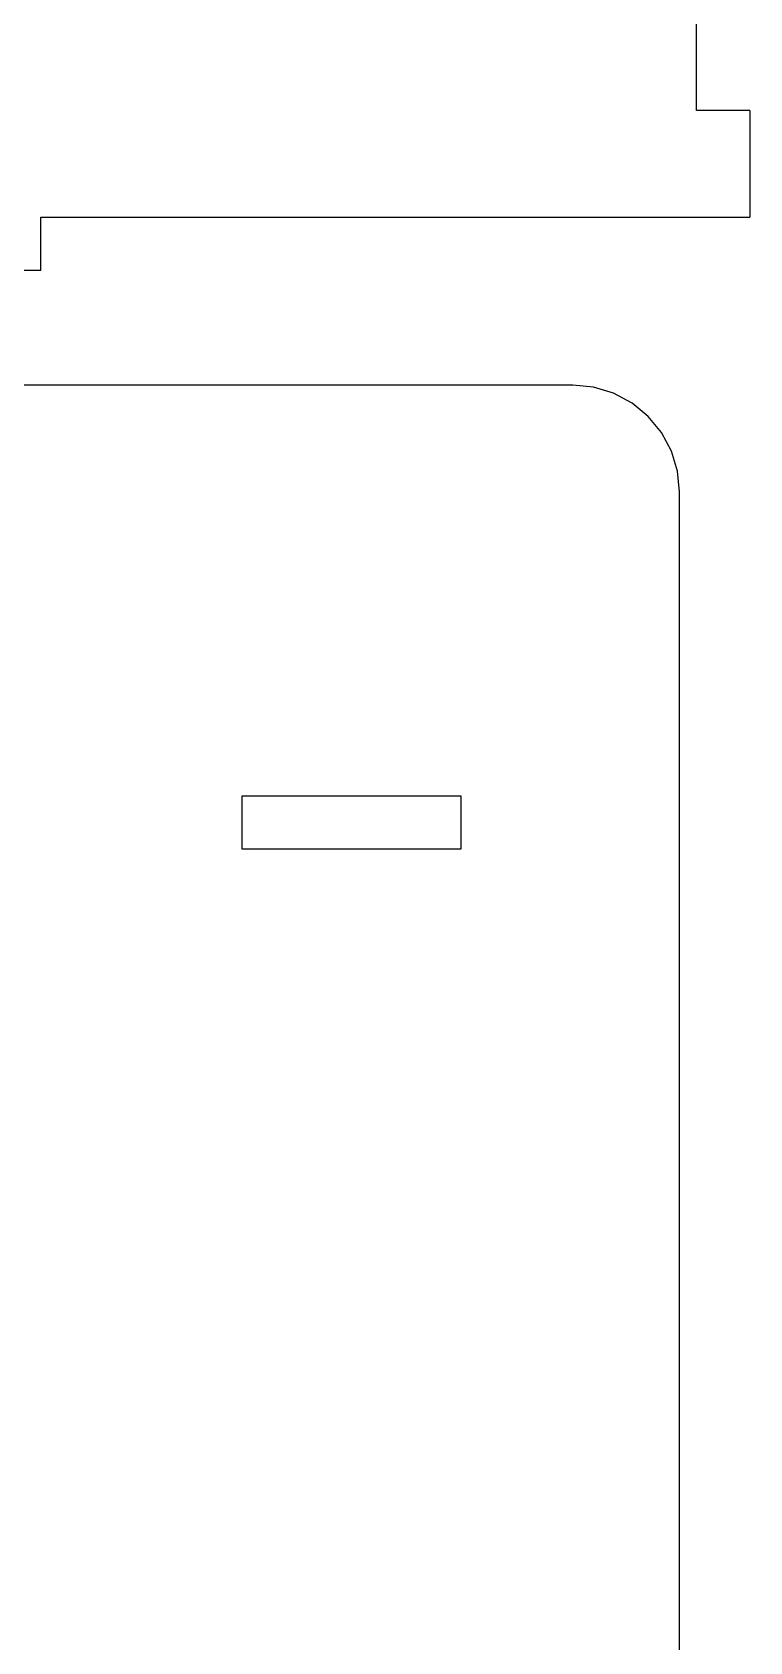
# Model space of a CAD drawing. Header units: millimetres. Extents: x -3928 to -434, y -548 to 1409.
# Drawn here: x -2893.4 to -2826.1, y 719.6 to 870.5 of the extents above; entities that cross this region are included whole.
import ezdxf

# ---------------------------------------------------------------- set-up
doc = ezdxf.new("R2010")
doc.units = ezdxf.units.MM
doc.header["$MEASUREMENT"] = 0
doc.layers.add('layer 1', color=7, linetype='Continuous')

msp = doc.modelspace()

# ---------------------------------------------------------------- linework, layer by layer
at = {"layer": 'layer 1', "color": 1, "lineweight": 25}
for points in [[(-2831.1189, 863.1504), (-2831.1189, 863.1504), (-2831.1189, 893.1502), (-2831.1189, 893.1502)], [(-2826.119, 863.1504), (-2826.119, 863.1504), (-2831.1189, 863.1504), (-2831.1189, 863.1504)], [(-2826.119, 863.1504), (-2826.119, 863.1504), (-2826.119, 853.1505), (-2826.119, 853.1505)], [(-2892.619, 853.1505), (-2892.619, 853.1505), (-2826.119, 853.1505), (-2826.119, 853.1505)], [(-2892.619, 848.1502), (-2892.619, 848.1502), (-2892.619, 853.1505), (-2892.619, 853.1505)], [(-2892.619, 848.1502), (-2892.619, 848.1502), (-2913.1189, 848.1502), (-2913.1189, 848.1502)], [(-2842.7176, 837.392), (-2842.7176, 837.392), (-2925.2175, 837.392), (-2925.2175, 837.392)], [(-2832.7174, 437.3922), (-2832.7174, 437.3922), (-2832.7174, 827.3918), (-2832.7174, 827.3918)], [(-2873.7176, 798.8919), (-2873.7176, 798.8919), (-2853.2173, 798.8919), (-2853.2173, 798.8919)], [(-2873.7176, 793.892), (-2873.7176, 793.892), (-2873.7176, 798.8919), (-2873.7176, 798.8919)], [(-2853.2173, 798.8919), (-2853.2173, 798.8919), (-2853.2173, 793.892), (-2853.2173, 793.892)], [(-2853.2173, 793.892), (-2853.2173, 793.892), (-2873.7176, 793.892), (-2873.7176, 793.892)]]:
    msp.add_open_spline(points, degree=3, dxfattribs=at)
msp.add_open_spline([(-2832.7174, 827.3918), (-2832.7174, 827.3918), (-2832.9097, 829.3426), (-2832.9097, 829.3426), (-2832.9097, 829.3426), (-2832.9097, 829.3426), (-2833.4787, 831.2187), (-2833.4787, 831.2187), (-2833.4787, 831.2187), (-2833.4787, 831.2187), (-2834.4026, 832.9477), (-2834.4026, 832.9477), (-2834.4026, 832.9477), (-2834.4026, 832.9477), (-2835.6465, 834.4629), (-2835.6465, 834.4629), (-2835.6465, 834.4629), (-2835.6465, 834.4629), (-2837.1617, 835.7067), (-2837.1617, 835.7067), (-2837.1617, 835.7067), (-2837.1617, 835.7067), (-2838.8907, 836.6307), (-2838.8907, 836.6307), (-2838.8907, 836.6307), (-2838.8907, 836.6307), (-2840.7667, 837.1997), (-2840.7667, 837.1997), (-2840.7667, 837.1997), (-2840.7667, 837.1997), (-2842.7176, 837.392), (-2842.7176, 837.392)], degree=3, knots=[0, 0, 0, 0, 0.11111111, 0.11111111, 0.11111111, 0.11111111, 0.22222222, 0.22222222, 0.22222222, 0.22222222, 0.33333333, 0.33333333, 0.33333333, 0.33333333, 0.44444444, 0.44444444, 0.44444444, 0.44444444, 0.55555556, 0.55555556, 0.55555556, 0.55555556, 0.66666667, 0.66666667, 0.66666667, 0.66666667, 0.77777778, 0.77777778, 0.77777778, 0.77777778, 1, 1, 1, 1], dxfattribs=at)

doc.saveas('drawing.dxf')
